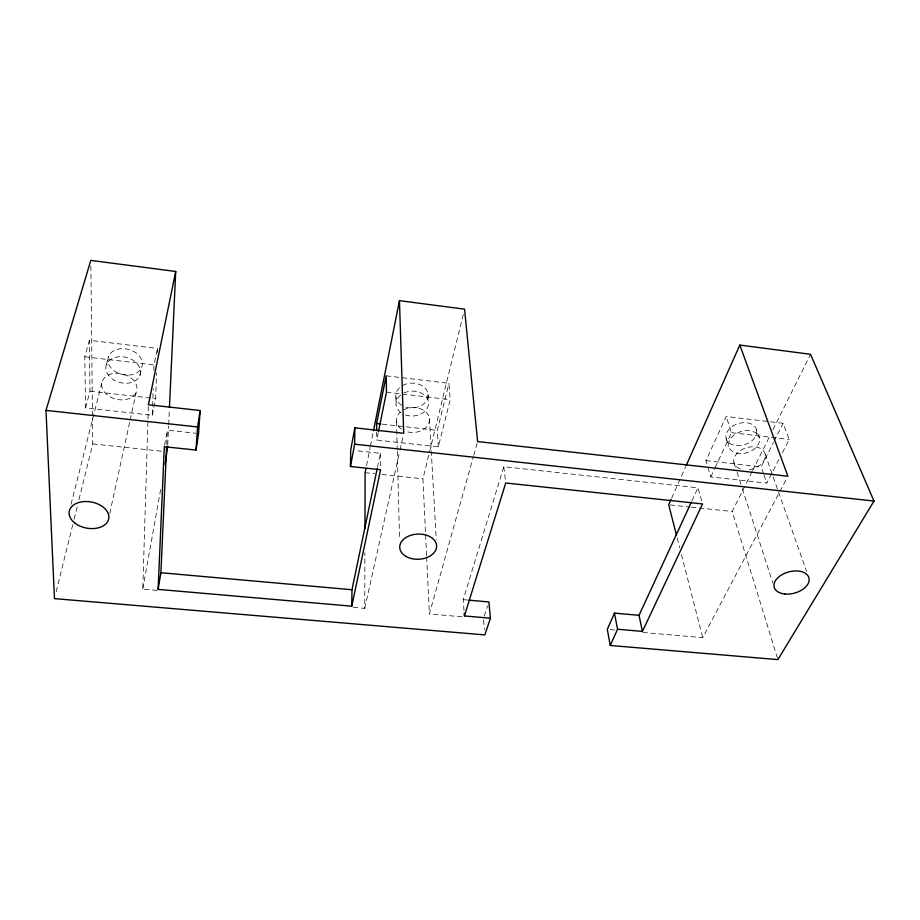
<?xml version="1.0" encoding="UTF-8"?>
<svg xmlns="http://www.w3.org/2000/svg" width="920" height="920" viewBox="0 0 920 920"><rect width="100%" height="100%" fill="white"/><g stroke="black" fill="none" stroke-linecap="round" stroke-linejoin="round"><path stroke-width="0.69" stroke-dasharray="4.6 3.45" d="M353.291 607.384L364.745 608.373L364.895 552.678M157.102 590.387L142.784 589.156L147.924 420.463M147.97 419.037L148.407 404.742M157.286 352.751L157.435 348.45L89.355 340.308L84.79 356.799L85.594 407.893L152.329 415.265L153.226 388.688M153.835 370.507L154.031 364.918L157.435 348.45M152.329 415.265L155.652 398.601L156.572 372.818M166.692 444.429L167.336 430.169L195.718 433.251M167.739 444.659L168.602 426.052M168.659 424.626L169.383 408.871M142.784 589.156L160.873 488.255M164.565 445.326L167.336 430.169M366.516 465.716L370.139 447.534M370.426 446.131L373.497 430.744M386.181 375.82L448.937 383.329L450.19 399.671L438.345 446.844L376.728 440.036L378.166 433.009M377.464 467.371L380.397 453.307L354.959 450.547M109.721 513.509L129.881 421.348M130.18 419.957L136.298 392.023A17.894 13.029 13.4 0 0 114.988 373.301A17.894 13.029 13.4 0 0 106.616 394.369A17.894 13.029 13.4 0 0 136.298 392.023M139.921 375.44A17.618 12.972 13.9 0 0 119.002 356.764A17.618 12.972 13.9 0 0 110.71 377.752A17.618 12.972 13.9 0 0 139.921 375.44L141.691 367.344A17.48 12.949 14.1 0 0 120.968 348.703A17.48 12.949 14.1 0 0 112.712 369.644A17.48 12.949 14.1 0 0 141.691 367.344M364.745 608.373L399.659 451.501M399.97 450.098L403.409 434.688M426.592 555.645L422.935 478.814L463.542 313.329M56.177 591.652L72.749 524.756M74.129 519.179L77.579 505.252M78.959 499.675L92.77 443.923L92.495 418.117M438.345 446.844L437.31 430.364L448.937 383.329M71.035 504.332L102.223 381.317M106.421 364.745L108.468 356.649M85.594 407.893L89.976 391.195L89.355 340.308M462.07 616.803L429.375 613.973L473.363 456.722M473.754 455.342L477.606 441.554M464.025 610.523L463.209 599.656L503.792 466.716L697.969 487.807L702.178 502.584M484.242 616.078L487.611 605.797M671.623 498.237L685.607 466.819M778.964 459.413L766.774 483.115L710.792 476.928L705.928 460.655L726.179 416.495L783.092 423.303L789.222 439.449L782.161 453.169M691.955 500.813L697.969 487.807M710.792 476.928L714.449 469.119M715.058 467.82L731.515 432.676L726.179 416.495M777.481 658.237L732.216 511.497L751.95 471.879M752.594 470.603L770.419 434.815M772.972 429.697L810.531 354.292M763.496 473.65L761.15 466.877L773.409 442.531M774.053 441.243L783.092 423.303M642.907 632.466L702.731 637.64L779.182 492.763M779.849 491.498L786.554 478.779M610.155 629.625L615.848 630.119M463.209 599.656L467.486 600.035M92.77 443.923L161.782 451.225M365.113 472.707L374.992 473.754M382.041 474.49L422.935 478.814M670.116 504.93L689.873 507.023M691.288 507.173L732.216 511.497M89.976 391.195L155.652 398.601M382.248 424.154L437.31 430.364M705.928 460.655L761.15 466.877M84.79 356.799L154.031 364.918M386.469 392.184L450.19 399.671M731.515 432.676L789.222 439.449M756.631 430.042A15.835 10.994 -17.5 0 1 735.816 445.544A15.835 10.994 -17.5 0 1 731.63 426.937A15.835 10.994 -17.5 0 1 756.631 430.042L759.425 437.966A15.95 11.005 -17.3 0 1 738.438 453.491A15.95 11.005 -17.3 0 1 734.263 434.861A15.95 11.005 -17.3 0 1 759.425 437.966M765.152 454.158L806.633 571.492M763.968 474.996L766.774 483.115M726.133 438.495L728.697 446.43M733.953 462.668L736.598 470.867M737.046 472.236L741.899 487.266M742.336 488.635L772.823 582.912M677.212 538.004L679.684 547.688M681.467 554.61L702.731 637.64M503.792 466.716L505.574 481.643M483.517 620.011L484.368 629.487M428.065 394.277L428.513 402.293M429.444 418.715L436.241 539.568M426.661 557.06L429.375 613.973M395.887 397.026L396.094 405.076M396.52 421.521L397.256 450.029M397.291 451.455L399.579 539.798M380.397 453.307L380.558 468.326M90.873 266.121L92.483 416.679M376.671 431.779L376.728 440.036M402.569 385.56A16.169 12.431 -2.1 0 1 423.28 386.503A16.169 12.431 -2.1 0 1 425.281 402.373A16.169 12.431 -2.1 0 1 405.26 406.95M401.706 405.294A16.169 12.431 -2.1 0 1 399.464 387.837M403.362 409.998A16.537 12.477 -2.2 0 1 424.557 410.906A16.537 12.477 -2.2 0 1 426.592 426.857A16.537 12.477 -2.2 0 1 406.111 431.48M401.407 429.122A16.537 12.477 -2.2 0 1 400.188 412.286M404.029 392.966A16.284 12.443 -2.1 0 1 428.547 402.672A16.284 12.443 -2.1 0 1 405.536 415M400.913 412.643A16.284 12.443 -2.1 0 1 402.834 393.576M740.335 468.947A16.18 11.017 -17 0 1 740.611 450.409A16.18 11.017 -17 0 1 764.853 453.134A16.18 11.017 -17 0 1 747.925 469.798"/><path stroke-width="1.38" d="M364.964 528.402L365.113 472.707L365.953 468.51M468.912 600.162L488.876 601.944L490.429 618.217L484.851 634.904L54.453 598.621L46 410.377L90.804 260.394L175.708 271.469L148.407 404.742L200.134 410.527L198.559 433.561L196.017 450.075L164.312 446.706L158.113 589.386L351.773 606.188L351.98 589.743L377.166 468.786M351.773 606.188L380.57 469.694L350.462 466.497L354.637 444.176L354.844 427.823L403.719 433.285L399.452 300.656L464.565 309.154L477.606 441.554L787.899 476.238L739.806 345.069L810.531 354.292L874 501.055L777.906 659.606L610.27 645.472L607.303 629.383L614.456 613.122L639.032 615.319L691.345 502.124M350.462 466.497L350.716 450.087L354.844 427.823M158.113 589.386L160.896 572.734L166.566 447.269M167.681 446.085L165.151 464.428M169.452 407.445L175.708 271.469M196.017 450.075L197.57 426.972L200.134 410.527M373.497 430.744L399.452 300.656M376.659 430.399L376.602 423.522L386.181 375.82L386.469 392.184L378.453 431.595M490.429 618.217L464.428 615.963L505.735 483L702.558 503.93L642.424 631.407L617.561 629.245L610.27 645.472M671.036 499.548L668.702 504.781L676.499 535.233M686.193 465.508L739.806 345.069M160.896 572.734L351.98 589.743M46 410.377L197.57 426.972M354.637 444.176L874 501.055M376.602 423.522L380.846 423.993M639.032 615.319L642.424 631.407M614.456 613.122L617.561 629.245M464.232 613.249L464.428 615.963M74.888 523.089A20.09 13.271 10.4 0 0 108.192 520.501A20.09 13.271 10.4 0 0 83.812 501.595A20.09 13.271 10.4 0 0 74.888 523.089M406.18 556.531A18.457 12.592 -2.6 0 0 436.31 548.538A18.457 12.592 -2.6 0 0 412.022 534.934A18.457 12.592 -2.6 0 0 406.18 556.531M784.76 593.986A17.986 10.982 -15 0 0 809.025 578.231A17.986 10.982 -15 0 0 780.896 575.333A17.986 10.982 -15 0 0 784.76 593.986"/></g></svg>
